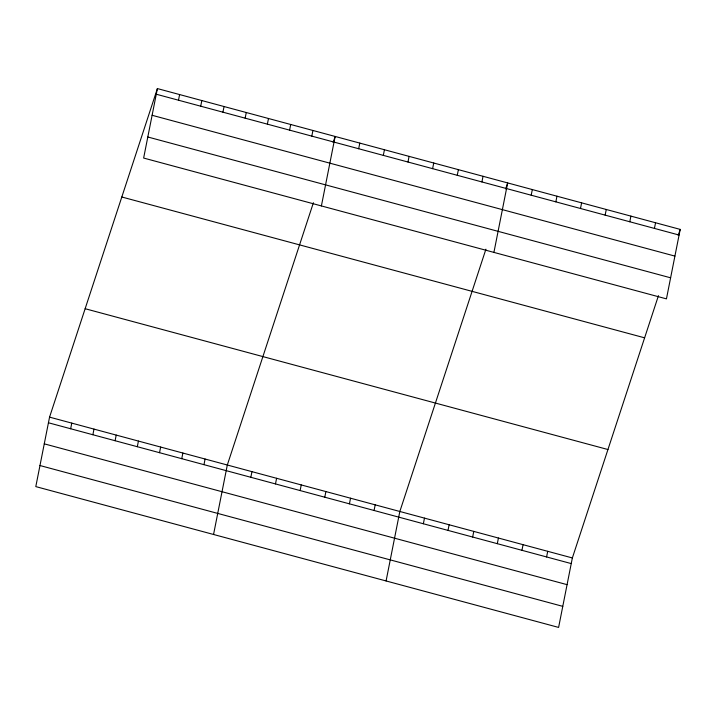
<?xml version="1.0" encoding="UTF-8"?>
<svg xmlns="http://www.w3.org/2000/svg" width="716" height="716" viewBox="0 0 716 716"><rect width="100%" height="100%" fill="white"/><g stroke="black" fill="none" stroke-linecap="round" stroke-linejoin="round"><path stroke-width="1.07" d="M157.395 88.578L143.639 158.048L666.444 298.867L680.2 229.397L157.395 88.578L49.556 417.133L35.8 486.603L558.605 627.422L572.361 557.952L658.452 295.654M70.66 428.759L71.77 423.12M92.874 434.746L93.993 429.099M178.499 100.204L179.609 94.566M115.097 440.725L116.216 435.086M200.713 106.192L201.831 100.553M137.311 446.712L138.43 441.074M222.936 112.179L224.054 106.532M159.534 452.7L160.653 447.053M245.149 118.158L246.268 112.519M181.757 458.679L182.866 453.04M267.372 124.145L268.491 118.507M203.971 464.666L205.089 459.028M289.595 130.133L290.705 124.486M213.556 534.476L227.312 465.006L313.402 202.718M311.809 136.112L312.928 130.473M250.842 477.295L251.96 471.647M321.395 205.931L335.151 136.461L333.173 142.484M275.49 483.927L276.6 478.288M358.68 148.74L359.79 143.102M300.129 490.567L301.248 484.929M383.32 155.381L384.438 149.734M324.778 497.208L325.896 491.57M407.968 162.013L409.087 156.374M349.426 503.849L350.545 498.202M432.616 168.654L433.735 163.015M374.074 510.481L375.193 504.843M457.264 175.295L458.383 169.656M386.085 580.953L399.832 511.484L485.922 249.186M481.913 181.936L483.032 176.288M423.362 523.763L424.481 518.124M493.915 252.399L507.671 182.929L505.693 188.952M448.01 530.404L449.129 524.756M531.2 195.208L532.319 189.57M472.658 537.036L473.777 531.397M555.849 201.849L556.967 196.211M497.307 543.677L498.425 538.038M580.497 208.49L581.616 202.843M521.955 550.318L523.065 544.679M605.145 215.122L606.264 209.484M546.594 556.958L547.713 551.311M629.794 221.763L630.903 216.125M654.433 228.404L655.552 222.766M678.222 235.421L680.2 229.397M156.276 94.226L679.081 235.045M152.105 115.285L674.911 256.104M147.809 136.989L670.615 277.808M121.809 196.998L644.615 337.827M85.141 308.712L607.947 449.532M49.556 417.133L572.361 557.952M48.437 422.771L571.243 563.59M44.267 443.839L567.072 584.659M39.971 465.534L562.776 606.354"/></g></svg>
